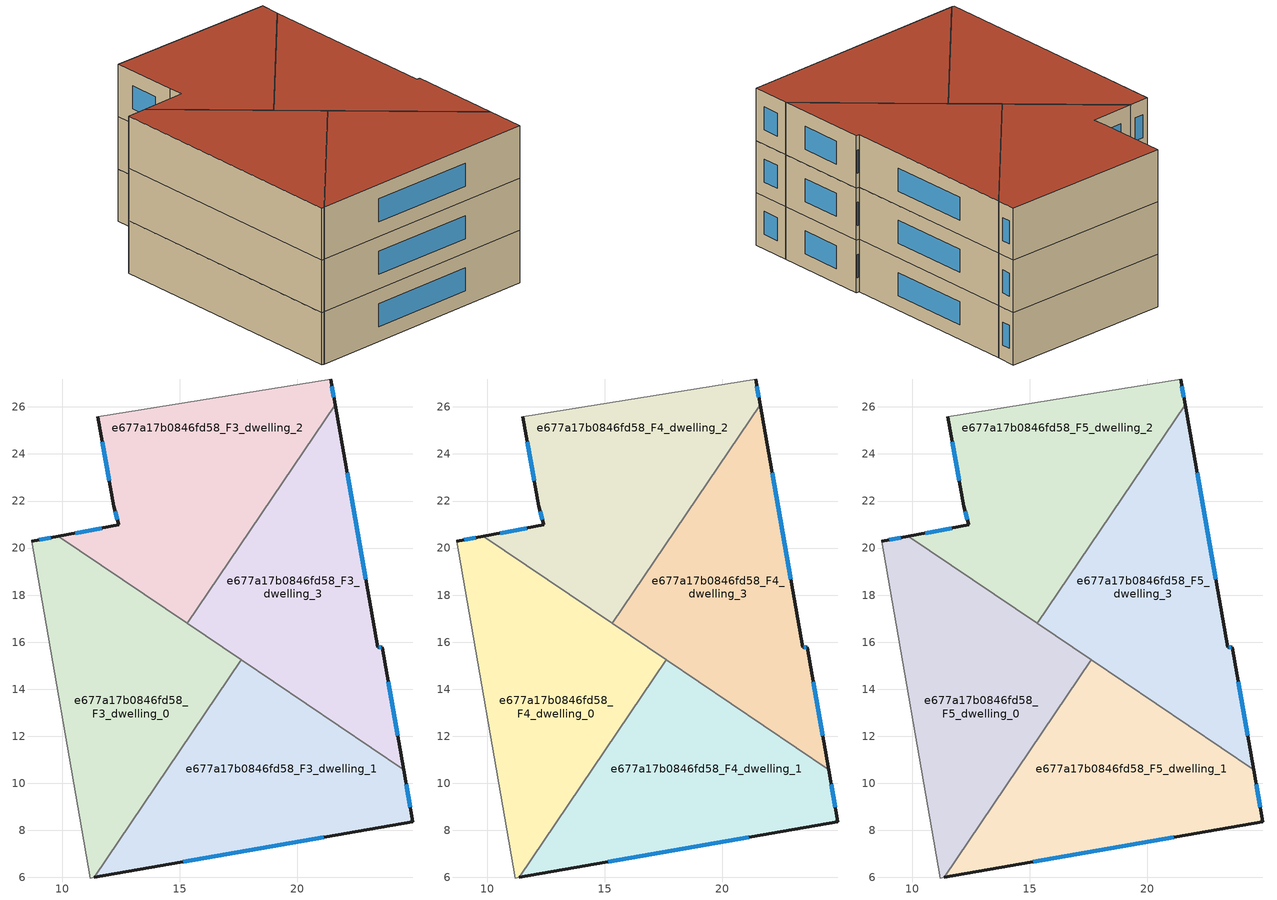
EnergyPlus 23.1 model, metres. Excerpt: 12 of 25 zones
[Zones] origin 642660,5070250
e677a17b0846fd58_F3_dwelling_0
 floor to e677a17b0846fd58_F2_dwelling_0 (EU_floor_Construction): 17.61,15.25 11.36,6 11.2,5.97 8.7,20.29 9.84,20.5 z9
 wall outside (EU_wall_Construction): 9.84,20.5 8.7,20.29 z9:12
 wall to e677a17b0846fd58_F3_dwelling_1 (EU_wall_Construction): 11.36,6 17.61,15.25 z9:12
 wall adiabatic (EU_wall_Construction): 8.7,20.29 11.2,5.97 11.36,6 z9:12
 wall to e677a17b0846fd58_F3_dwelling_2 (EU_wall_Construction): 15.31,16.8 9.84,20.5 z9:12
 wall to e677a17b0846fd58_F3_dwelling_3 (EU_wall_Construction): 17.61,15.25 15.31,16.8 z9:12
 window (EU_Window_Construction): 9.52,20.44 9.02,20.35 z9.84:11.16
e677a17b0846fd58_F3_dwelling_1
 floor to e677a17b0846fd58_F2_dwelling_1 (EU_floor_Construction): 24.53,10.57 24.91,8.37 11.36,6 17.61,15.25 z9
 wall outside (EU_wall_Construction): 11.36,6 24.91,8.37 24.53,10.57 z9:12
 wall to e677a17b0846fd58_F3_dwelling_3 (EU_wall_Construction): 24.53,10.57 17.61,15.25 z9:12
 window (EU_Window_Construction): 24.8,8.99 24.63,9.95 / 15.16,6.67 21.11,7.71 z9.84:11.16
e677a17b0846fd58_F3_dwelling_2
 floor to e677a17b0846fd58_F2_dwelling_2 (EU_floor_Construction): 21.41,27.19 21.6,26.09 15.31,16.8 9.84,20.5 12.41,20.99 12.2,21.79 11.51,25.59 z9
 wall outside (EU_wall_Construction): 11.51,25.59 12.2,21.79 12.41,20.99 9.84,20.5 / 21.6,26.09 21.41,27.19 z9:12
 wall adiabatic (EU_wall_Construction): 21.41,27.19 11.51,25.59 z9:12
 wall to e677a17b0846fd58_F3_dwelling_3 (EU_wall_Construction): 15.31,16.8 21.6,26.09 z9:12
 window (EU_Window_Construction): 11.7,24.52 12.01,22.85 / 21.55,26.4 21.47,26.88 / 11.69,20.85 10.56,20.64 / 12.26,21.56 12.35,21.21 z9.84:11.16
e677a17b0846fd58_F3_dwelling_3
 floor to e677a17b0846fd58_F2_dwelling_3 (EU_floor_Construction): 21.6,26.09 23.41,15.78 23.61,15.78 24.53,10.57 15.31,16.8 z9
 wall outside (EU_wall_Construction): 24.53,10.57 23.61,15.78 23.41,15.78 21.6,26.09 z9:12
 window (EU_Window_Construction): 22.91,18.67 22.11,23.2 / 23.56,15.78 23.47,15.78 / 24.27,12.03 23.87,14.32 z9.84:11.16
e677a17b0846fd58_F4_dwelling_0
 floor to e677a17b0846fd58_F3_dwelling_0 (EU_floor_Construction): 17.61,15.25 11.36,6 11.2,5.97 8.7,20.29 9.84,20.5 z12
 wall outside (EU_wall_Construction): 9.84,20.5 8.7,20.29 z12:15
 wall to e677a17b0846fd58_F4_dwelling_1 (EU_wall_Construction): 11.36,6 17.61,15.25 z12:15
 wall adiabatic (EU_wall_Construction): 8.7,20.29 11.2,5.97 11.36,6 z12:15
 wall to e677a17b0846fd58_F4_dwelling_2 (EU_wall_Construction): 15.31,16.8 9.84,20.5 z12:15
 wall to e677a17b0846fd58_F4_dwelling_3 (EU_wall_Construction): 17.61,15.25 15.31,16.8 z12:15
 window (EU_Window_Construction): 9.52,20.44 9.02,20.35 z12.84:14.16
e677a17b0846fd58_F4_dwelling_1
 floor to e677a17b0846fd58_F3_dwelling_1 (EU_floor_Construction): 24.53,10.57 24.91,8.37 11.36,6 17.61,15.25 z12
 wall outside (EU_wall_Construction): 11.36,6 24.91,8.37 24.53,10.57 z12:15
 wall to e677a17b0846fd58_F4_dwelling_3 (EU_wall_Construction): 24.53,10.57 17.61,15.25 z12:15
 window (EU_Window_Construction): 24.8,8.99 24.63,9.95 / 15.16,6.67 21.11,7.71 z12.84:14.16
e677a17b0846fd58_F4_dwelling_2
 floor to e677a17b0846fd58_F3_dwelling_2 (EU_floor_Construction): 21.41,27.19 21.6,26.09 15.31,16.8 9.84,20.5 12.41,20.99 12.2,21.79 11.51,25.59 z12
 wall outside (EU_wall_Construction): 11.51,25.59 12.2,21.79 12.41,20.99 9.84,20.5 / 21.6,26.09 21.41,27.19 z12:15
 wall adiabatic (EU_wall_Construction): 21.41,27.19 11.51,25.59 z12:15
 wall to e677a17b0846fd58_F4_dwelling_3 (EU_wall_Construction): 15.31,16.8 21.6,26.09 z12:15
 window (EU_Window_Construction): 11.7,24.52 12.01,22.85 / 21.55,26.4 21.47,26.88 / 11.69,20.85 10.56,20.64 / 12.26,21.56 12.35,21.21 z12.84:14.16
e677a17b0846fd58_F4_dwelling_3
 floor to e677a17b0846fd58_F3_dwelling_3 (EU_floor_Construction): 21.6,26.09 23.41,15.78 23.61,15.78 24.53,10.57 15.31,16.8 z12
 wall outside (EU_wall_Construction): 24.53,10.57 23.61,15.78 23.41,15.78 21.6,26.09 z12:15
 window (EU_Window_Construction): 22.91,18.67 22.11,23.2 / 23.56,15.78 23.47,15.78 / 24.27,12.03 23.87,14.32 z12.84:14.16
e677a17b0846fd58_F5_dwelling_0
 floor to e677a17b0846fd58_F4_dwelling_0 (EU_floor_Construction): 17.61,15.25 11.36,6 11.2,5.97 8.7,20.29 9.84,20.5 z15
 wall outside (EU_wall_Construction): 9.84,20.5 8.7,20.29 z15:18
 wall to e677a17b0846fd58_F5_dwelling_1 (EU_wall_Construction): 11.36,6 17.61,15.25 z15:18
 wall adiabatic (EU_wall_Construction): 8.7,20.29 11.2,5.97 11.36,6 z15:18
 wall to e677a17b0846fd58_F5_dwelling_2 (EU_wall_Construction): 15.31,16.8 9.84,20.5 z15:18
 wall to e677a17b0846fd58_F5_dwelling_3 (EU_wall_Construction): 17.61,15.25 15.31,16.8 z15:18
 window (EU_Window_Construction): 9.52,20.44 9.02,20.35 z15.84:17.16
 roof outside (EU_roof_Construction): 11.36,6 17.61,15.25 9.84,20.5 8.7,20.29 11.2,5.97 z18
e677a17b0846fd58_F5_dwelling_1
 floor to e677a17b0846fd58_F4_dwelling_1 (EU_floor_Construction): 24.53,10.57 24.91,8.37 11.36,6 17.61,15.25 z15
 wall outside (EU_wall_Construction): 11.36,6 24.91,8.37 24.53,10.57 z15:18
 wall to e677a17b0846fd58_F5_dwelling_3 (EU_wall_Construction): 24.53,10.57 17.61,15.25 z15:18
 window (EU_Window_Construction): 24.8,8.99 24.63,9.95 / 15.16,6.67 21.11,7.71 z15.84:17.16
 roof outside (EU_roof_Construction): 24.91,8.37 24.53,10.57 17.61,15.25 11.36,6 z18
e677a17b0846fd58_F5_dwelling_2
 floor to e677a17b0846fd58_F4_dwelling_2 (EU_floor_Construction): 21.41,27.19 21.6,26.09 15.31,16.8 9.84,20.5 12.41,20.99 12.2,21.79 11.51,25.59 z15
 wall outside (EU_wall_Construction): 11.51,25.59 12.2,21.79 12.41,20.99 9.84,20.5 / 21.6,26.09 21.41,27.19 z15:18
 wall adiabatic (EU_wall_Construction): 21.41,27.19 11.51,25.59 z15:18
 wall to e677a17b0846fd58_F5_dwelling_3 (EU_wall_Construction): 15.31,16.8 21.6,26.09 z15:18
 window (EU_Window_Construction): 11.7,24.52 12.01,22.85 / 21.55,26.4 21.47,26.88 / 11.69,20.85 10.56,20.64 / 12.26,21.56 12.35,21.21 z15.84:17.16
 roof outside (EU_roof_Construction): 15.31,16.8 21.6,26.09 21.41,27.19 11.51,25.59 12.2,21.79 12.41,20.99 9.84,20.5 z18
e677a17b0846fd58_F5_dwelling_3
 floor to e677a17b0846fd58_F4_dwelling_3 (EU_floor_Construction): 21.6,26.09 23.41,15.78 23.61,15.78 24.53,10.57 15.31,16.8 z15
 wall outside (EU_wall_Construction): 24.53,10.57 23.61,15.78 23.41,15.78 21.6,26.09 z15:18
 window (EU_Window_Construction): 22.91,18.67 22.11,23.2 / 23.56,15.78 23.47,15.78 / 24.27,12.03 23.87,14.32 z15.84:17.16
 roof outside (EU_roof_Construction): 24.53,10.57 23.61,15.78 23.41,15.78 21.6,26.09 15.31,16.8 z18
[Building]
EU S2 Campaign: North Axis=0; Terrain=City; Solar Distribution=FullExterior
[Site:Location]
Lyon-Bron: Latitude=45.75; Longitude=5; Time Zone=1; Elevation=198
[SizingPeriod:WeatherFileDays]
AnnualSizingPeriod: Begin Month=1; Begin Day of Month=1; End Month=12; End Day of Month=31; Day of Week for Start Day=Monday; Use Weather File Daylight Saving Period=No; Use Weather File Rain and Snow Indicators=No
[MATERIAL]
EU_InternalMass_Material: Roughness=MediumRough; Thickness=0.1; Conductivity=1; Density=1800; Specific Heat=900; Thermal Absorptance=0.9; Solar Absorptance=0.7; Visible Absorptance=0.7
[MATERIAL:NOMASS] Roughness=MediumRough; Thermal Absorptance=0.9; Solar Absorptance=0.7; Visible Absorptance=0.7
Name | Thermal Resistance
EU_wall_NoMass | 0.776494
EU_roof_NoMass | 0.486893
EU_floor_NoMass | 0.421597
[WINDOWMATERIAL:SIMPLEGLAZINGSYSTEM]
EU_Window_SimpleGlazing: UFactor=4.24961; Solar Heat Gain Coefficient=0.83; Visible Transmittance=0.83
[CONSTRUCTION]
EU_wall_Construction: EU_wall_NoMass
EU_roof_Construction: EU_roof_NoMass
EU_floor_Construction: EU_floor_NoMass
EU_Window_Construction: EU_Window_SimpleGlazing
EU_InternalMass_Construction: EU_InternalMass_Material
[ZONE] Type=1; Multiplier=1; Ceiling Height=autocalculate; Floor Area=autocalculate; Part of Total Floor Area=Yes
Name | Volume
e677a17b0846fd58_F3_dwelling_0; e677a17b0846fd58_F4_dwelling_0; e677a17b0846fd58_F5_dwelling_0 | 185.727
e677a17b0846fd58_F3_dwelling_1; e677a17b0846fd58_F4_dwelling_1; e677a17b0846fd58_F5_dwelling_1 | 185.706
e677a17b0846fd58_F3_dwelling_2; e677a17b0846fd58_F4_dwelling_2; e677a17b0846fd58_F5_dwelling_2 | 185.698
e677a17b0846fd58_F3_dwelling_3; e677a17b0846fd58_F4_dwelling_3; e677a17b0846fd58_F5_dwelling_3 | 185.703
[INTERNALMASS] Construction=EU_InternalMass_Construction
Name | Zone or ZoneList | Surface Area
e677a17b0846fd58_F3_dwelling_0_EU_InternalMass | e677a17b0846fd58_F3_dwelling_0 | 61.9088
e677a17b0846fd58_F3_dwelling_1_EU_InternalMass | e677a17b0846fd58_F3_dwelling_1 | 61.9025
e677a17b0846fd58_F3_dwelling_2_EU_InternalMass | e677a17b0846fd58_F3_dwelling_2 | 61.9
e677a17b0846fd58_F3_dwelling_3_EU_InternalMass | e677a17b0846fd58_F3_dwelling_3 | 61.9006
e677a17b0846fd58_F4_dwelling_0_EU_InternalMass | e677a17b0846fd58_F4_dwelling_0 | 61.9088
e677a17b0846fd58_F4_dwelling_1_EU_InternalMass | e677a17b0846fd58_F4_dwelling_1 | 61.9025
e677a17b0846fd58_F4_dwelling_2_EU_InternalMass | e677a17b0846fd58_F4_dwelling_2 | 61.9
e677a17b0846fd58_F4_dwelling_3_EU_InternalMass | e677a17b0846fd58_F4_dwelling_3 | 61.9006
e677a17b0846fd58_F5_dwelling_0_EU_InternalMass | e677a17b0846fd58_F5_dwelling_0 | 61.9088
e677a17b0846fd58_F5_dwelling_1_EU_InternalMass | e677a17b0846fd58_F5_dwelling_1 | 61.9025
e677a17b0846fd58_F5_dwelling_2_EU_InternalMass | e677a17b0846fd58_F5_dwelling_2 | 61.9
e677a17b0846fd58_F5_dwelling_3_EU_InternalMass | e677a17b0846fd58_F5_dwelling_3 | 61.9006
[OTHEREQUIPMENT] Fuel Type=Electricity; Design Level Calculation Method=Watts/Area; Power per Zone Floor Area=1; Fraction Latent=0; Fraction Radiant=0; Fraction Lost=0; Carbon Dioxide Generation Rate=0; EndUse Subcategory=EU_Step8_InternalGains
Name | Zone or ZoneList or Space or SpaceList | Schedule
EU_Step8_InternalGain_e677a17b0846fd58_F3_dwelling_0_f000 | e677a17b0846fd58_F3_dwelling_0 | EU_Step8_GainSchedule_e677a17b0846fd58_F3_dwelling_0_f000
EU_Step8_InternalGain_e677a17b0846fd58_F3_dwelling_1_f000 | e677a17b0846fd58_F3_dwelling_1 | EU_Step8_GainSchedule_e677a17b0846fd58_F3_dwelling_1_f000
EU_Step8_InternalGain_e677a17b0846fd58_F3_dwelling_2_f000 | e677a17b0846fd58_F3_dwelling_2 | EU_Step8_GainSchedule_e677a17b0846fd58_F3_dwelling_2_f000
EU_Step8_InternalGain_e677a17b0846fd58_F3_dwelling_3_f000 | e677a17b0846fd58_F3_dwelling_3 | EU_Step8_GainSchedule_e677a17b0846fd58_F3_dwelling_3_f000
EU_Step8_InternalGain_e677a17b0846fd58_F4_dwelling_0_f000 | e677a17b0846fd58_F4_dwelling_0 | EU_Step8_GainSchedule_e677a17b0846fd58_F4_dwelling_0_f000
EU_Step8_InternalGain_e677a17b0846fd58_F4_dwelling_1_f000 | e677a17b0846fd58_F4_dwelling_1 | EU_Step8_GainSchedule_e677a17b0846fd58_F4_dwelling_1_f000
EU_Step8_InternalGain_e677a17b0846fd58_F4_dwelling_2_f000 | e677a17b0846fd58_F4_dwelling_2 | EU_Step8_GainSchedule_e677a17b0846fd58_F4_dwelling_2_f000
EU_Step8_InternalGain_e677a17b0846fd58_F4_dwelling_3_f000 | e677a17b0846fd58_F4_dwelling_3 | EU_Step8_GainSchedule_e677a17b0846fd58_F4_dwelling_3_f000
EU_Step8_InternalGain_e677a17b0846fd58_F5_dwelling_0_f000 | e677a17b0846fd58_F5_dwelling_0 | EU_Step8_GainSchedule_e677a17b0846fd58_F5_dwelling_0_f000
EU_Step8_InternalGain_e677a17b0846fd58_F5_dwelling_1_f000 | e677a17b0846fd58_F5_dwelling_1 | EU_Step8_GainSchedule_e677a17b0846fd58_F5_dwelling_1_f000
EU_Step8_InternalGain_e677a17b0846fd58_F5_dwelling_2_f000 | e677a17b0846fd58_F5_dwelling_2 | EU_Step8_GainSchedule_e677a17b0846fd58_F5_dwelling_2_f000
EU_Step8_InternalGain_e677a17b0846fd58_F5_dwelling_3_f000 | e677a17b0846fd58_F5_dwelling_3 | EU_Step8_GainSchedule_e677a17b0846fd58_F5_dwelling_3_f000
[ZONEVENTILATION:DESIGNFLOWRATE] Schedule=EU_AlwaysOn; Design Flow Rate Calculation Method=AirChanges/Hour; Air Changes per Hour=0.693814; Ventilation Type=Natural; Fan Pressure Rise=0; Fan Total Efficiency=1; Constant Term Coefficient=1; Temperature Term Coefficient=0; Velocity Term Coefficient=0; Velocity Squared Term Coefficient=0; Minimum Indoor Temperature=-100; Maximum Indoor Temperature=100; Delta Temperature=-100; Minimum Outdoor Temperature=-100; Maximum Outdoor Temperature=100; Maximum Wind Speed=40
Name | Zone or ZoneList or Space or SpaceList
EU_ConstantAir_e677a17b0846fd58_F3_dwelling_0 | e677a17b0846fd58_F3_dwelling_0
EU_ConstantAir_e677a17b0846fd58_F3_dwelling_1 | e677a17b0846fd58_F3_dwelling_1
EU_ConstantAir_e677a17b0846fd58_F3_dwelling_2 | e677a17b0846fd58_F3_dwelling_2
EU_ConstantAir_e677a17b0846fd58_F3_dwelling_3 | e677a17b0846fd58_F3_dwelling_3
EU_ConstantAir_e677a17b0846fd58_F4_dwelling_0 | e677a17b0846fd58_F4_dwelling_0
EU_ConstantAir_e677a17b0846fd58_F4_dwelling_1 | e677a17b0846fd58_F4_dwelling_1
EU_ConstantAir_e677a17b0846fd58_F4_dwelling_2 | e677a17b0846fd58_F4_dwelling_2
EU_ConstantAir_e677a17b0846fd58_F4_dwelling_3 | e677a17b0846fd58_F4_dwelling_3
EU_ConstantAir_e677a17b0846fd58_F5_dwelling_0 | e677a17b0846fd58_F5_dwelling_0
EU_ConstantAir_e677a17b0846fd58_F5_dwelling_1 | e677a17b0846fd58_F5_dwelling_1
EU_ConstantAir_e677a17b0846fd58_F5_dwelling_2 | e677a17b0846fd58_F5_dwelling_2
EU_ConstantAir_e677a17b0846fd58_F5_dwelling_3 | e677a17b0846fd58_F5_dwelling_3
[HVACTEMPLATE:ZONE:IDEALLOADSAIRSYSTEM] System Availability Schedule=EU_AlwaysOn; Maximum Heating Supply Air Temperature=50; Minimum Cooling Supply Air Temperature=13; Maximum Heating Supply Air Humidity Ratio=0.0156; Minimum Cooling Supply Air Humidity Ratio=0.0077; Heating Limit=NoLimit; Cooling Limit=NoLimit; Heating Availability Schedule=EU_AlwaysOn; Cooling Availability Schedule=EU_CoolingOff; Dehumidification Control Type=ConstantSensibleHeatRatio; Cooling Sensible Heat Ratio=0.7; Dehumidification Setpoint=60; Humidification Control Type=None; Humidification Setpoint=30; Outdoor Air Method=None; Outdoor Air Flow Rate per Person=0.00944; Outdoor Air Flow Rate per Zone Floor Area=0; Outdoor Air Flow Rate per Zone=0; Demand Controlled Ventilation Type=None; Outdoor Air Economizer Type=NoEconomizer; Heat Recovery Type=None; Sensible Heat Recovery Effectiveness=0.7; Latent Heat Recovery Effectiveness=0.65
Name | Template Thermostat
e677a17b0846fd58_F3_dwelling_0 | EU_HeatOnly_e677a17b0846fd58_F3_dwelling_0
e677a17b0846fd58_F3_dwelling_1 | EU_HeatOnly_e677a17b0846fd58_F3_dwelling_1
e677a17b0846fd58_F3_dwelling_2 | EU_HeatOnly_e677a17b0846fd58_F3_dwelling_2
e677a17b0846fd58_F3_dwelling_3 | EU_HeatOnly_e677a17b0846fd58_F3_dwelling_3
e677a17b0846fd58_F4_dwelling_0 | EU_HeatOnly_e677a17b0846fd58_F4_dwelling_0
e677a17b0846fd58_F4_dwelling_1 | EU_HeatOnly_e677a17b0846fd58_F4_dwelling_1
e677a17b0846fd58_F4_dwelling_2 | EU_HeatOnly_e677a17b0846fd58_F4_dwelling_2
e677a17b0846fd58_F4_dwelling_3 | EU_HeatOnly_e677a17b0846fd58_F4_dwelling_3
e677a17b0846fd58_F5_dwelling_0 | EU_HeatOnly_e677a17b0846fd58_F5_dwelling_0
e677a17b0846fd58_F5_dwelling_1 | EU_HeatOnly_e677a17b0846fd58_F5_dwelling_1
e677a17b0846fd58_F5_dwelling_2 | EU_HeatOnly_e677a17b0846fd58_F5_dwelling_2
e677a17b0846fd58_F5_dwelling_3 | EU_HeatOnly_e677a17b0846fd58_F5_dwelling_3
[SIZING:ZONE] Zone Cooling Design Supply Air Temperature Input Method=SupplyAirTemperature; Zone Cooling Design Supply Air Temperature=13; Zone Heating Design Supply Air Temperature Input Method=SupplyAirTemperature; Zone Heating Design Supply Air Temperature=50; Zone Cooling Design Supply Air Humidity Ratio=0.008; Zone Heating Design Supply Air Humidity Ratio=0.008; Cooling Design Air Flow Method=DesignDay; Cooling Design Air Flow Rate=0; Cooling Minimum Air Flow per Zone Floor Area=0.000762; Cooling Minimum Air Flow=0; Cooling Minimum Air Flow Fraction=0.2; Heating Design Air Flow Method=DesignDay; Heating Design Air Flow Rate=0; Heating Maximum Air Flow per Zone Floor Area=0.002032; Heating Maximum Air Flow=0.141576; Heating Maximum Air Flow Fraction=0.3; Account for Dedicated Outdoor Air System=No; Dedicated Outdoor Air System Control Strategy=NeutralSupplyAir; Dedicated Outdoor Air Low Setpoint Temperature for Design=autosize; Dedicated Outdoor Air High Setpoint Temperature for Design=autosize; Zone Load Sizing Method=Sensible Load Only No Latent Load; Zone Latent Cooling Design Supply Air Humidity Ratio Input Method=HumidityRatioDifference; Zone Cooling Design Supply Air Humidity Ratio Difference=0.005; Zone Latent Heating Design Supply Air Humidity Ratio Input Method=HumidityRatioDifference; Zone Humidification Design Supply Air Humidity Ratio Difference=0.005
e677a17b0846fd58_F3_dwelling_0; e677a17b0846fd58_F3_dwelling_1; e677a17b0846fd58_F3_dwelling_2; e677a17b0846fd58_F3_dwelling_3; e677a17b0846fd58_F4_dwelling_0; e677a17b0846fd58_F4_dwelling_1; e677a17b0846fd58_F4_dwelling_2; e677a17b0846fd58_F4_dwelling_3; e677a17b0846fd58_F5_dwelling_0; e677a17b0846fd58_F5_dwelling_1; e677a17b0846fd58_F5_dwelling_2; e677a17b0846fd58_F5_dwelling_3
[SCHEDULE:CONSTANT]
Name | Hourly Value
EU_AlwaysOn | 1
EU_CoolingOff | 0
[SCHEDULE:FILE] Column Number=1; Rows to Skip at Top=0; Number of Hours of Data=8760; Column Separator=Comma; Interpolate to Timestep=No; Minutes per Item=60; Adjust Schedule for Daylight Savings=Yes
Name | File
EU_Step8_GainSchedule_e677a17b0846fd58_F3_dwelling_0_f000 | ../../schedules/e677a17b0846fd58/e677a17b0846fd58_F3_dwelling_0_f000_gain.csv
EU_Step8_GainSchedule_e677a17b0846fd58_F3_dwelling_1_f000 | ../../schedules/e677a17b0846fd58/e677a17b0846fd58_F3_dwelling_1_f000_gain.csv
EU_Step8_GainSchedule_e677a17b0846fd58_F3_dwelling_2_f000 | ../../schedules/e677a17b0846fd58/e677a17b0846fd58_F3_dwelling_2_f000_gain.csv
EU_Step8_GainSchedule_e677a17b0846fd58_F3_dwelling_3_f000 | ../../schedules/e677a17b0846fd58/e677a17b0846fd58_F3_dwelling_3_f000_gain.csv
EU_Step8_GainSchedule_e677a17b0846fd58_F4_dwelling_0_f000 | ../../schedules/e677a17b0846fd58/e677a17b0846fd58_F4_dwelling_0_f000_gain.csv
EU_Step8_GainSchedule_e677a17b0846fd58_F4_dwelling_1_f000 | ../../schedules/e677a17b0846fd58/e677a17b0846fd58_F4_dwelling_1_f000_gain.csv
EU_Step8_GainSchedule_e677a17b0846fd58_F4_dwelling_2_f000 | ../../schedules/e677a17b0846fd58/e677a17b0846fd58_F4_dwelling_2_f000_gain.csv
EU_Step8_GainSchedule_e677a17b0846fd58_F4_dwelling_3_f000 | ../../schedules/e677a17b0846fd58/e677a17b0846fd58_F4_dwelling_3_f000_gain.csv
EU_Step8_GainSchedule_e677a17b0846fd58_F5_dwelling_0_f000 | ../../schedules/e677a17b0846fd58/e677a17b0846fd58_F5_dwelling_0_f000_gain.csv
EU_Step8_GainSchedule_e677a17b0846fd58_F5_dwelling_1_f000 | ../../schedules/e677a17b0846fd58/e677a17b0846fd58_F5_dwelling_1_f000_gain.csv
EU_Step8_GainSchedule_e677a17b0846fd58_F5_dwelling_2_f000 | ../../schedules/e677a17b0846fd58/e677a17b0846fd58_F5_dwelling_2_f000_gain.csv
EU_Step8_GainSchedule_e677a17b0846fd58_F5_dwelling_3_f000 | ../../schedules/e677a17b0846fd58/e677a17b0846fd58_F5_dwelling_3_f000_gain.csv
